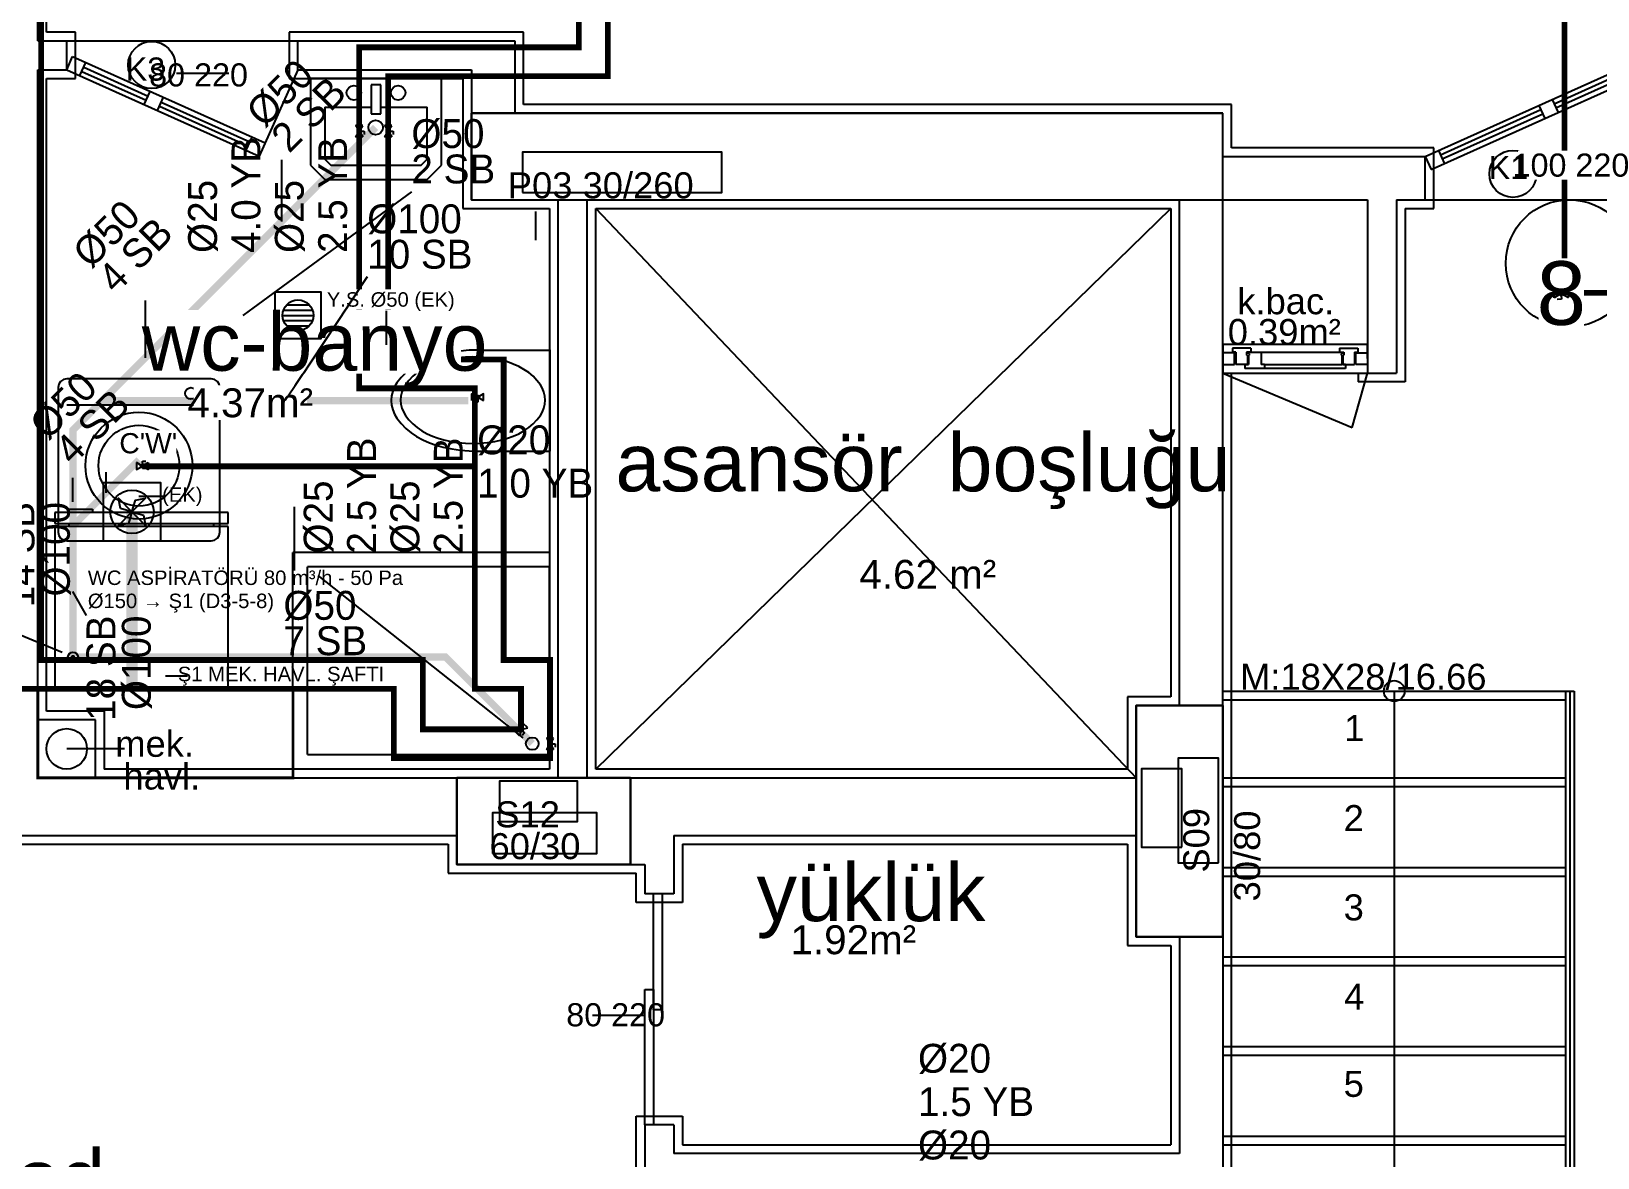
# Model space of a CAD drawing. Header units: centimetres. Extents: x -7420 to 31836, y -2 to 2802.
# Drawn here: x 13179 to 13720, y 1613 to 2003 of the extents above; entities that cross this region are included whole.
import ezdxf
from ezdxf.enums import TextEntityAlignment as Align

# ---------------------------------------------------------------- set-up
doc = ezdxf.new("R2010")
doc.units = ezdxf.units.CM
doc.linetypes.add('BASMA HATTI', pattern=[31, 25, -6])
doc.linetypes.add('PISSU HATTI', pattern=[26, 20, -6])
for name, color, linetype in [('ROTAS-CIHAZ', 135, 'CONTINUOUS'), ('ROTAS-HAVALANDIRMA', 30, 'CONTINUOUS'), ('ROTAS-HAVALANDIRMA-YAZI', 30, 'CONTINUOUS'), ('ROTAS-MIMARI', 8, 'CONTINUOUS'), ('ROTAS-MIMARI-KOLON', 8, 'CONTINUOUS'), ('ROTAS-MIMARI-YAZI', 8, 'CONTINUOUS'), ('ROTAS-PISSU-BORU-TAVANDAN', 6, 'PISSU HATTI'), ('ROTAS-PISSU-KOLONNO', 211, 'CONTINUOUS'), ('ROTAS-SEMBOL-KILAVUZ', 8, 'Continuous'), ('ROTAS-SICAKSU-BORU', 1, 'BASMA HATTI'), ('ROTAS-SOGUKSU-BORU', 5, 'CONTINUOUS'), ('ROTAS-TEFRIS', 15, 'CONTINUOUS'), ('ROTAS-VANA', 1, 'CONTINUOUS')]:
    doc.layers.add(name, color=color, linetype=linetype)
doc.styles.add('ROTAS', font='arial.ttf')

# ---------------------------------------------------------------- blocks, each defined once
blk = doc.blocks.new('ROTAS-PIS-SU-CAP-SB')
for tag, p in [('PSCP_001', (0.833, 1.29)), ('PS_001', (0.833, 0.066))]:
    blk.add_attdef(tag, p, '', height=1)
blk = doc.blocks.new('ROTAS-YER-SUZGECI-PLAN')
for p, q in [((-6.67, 0), (6.67, 0)), ((-6.27, 2.27), (6.27, 2.27)), ((-4.89, 4.53), (4.89, 4.53)), ((-6.27, -2.27), (6.27, -2.27)), ((-4.89, -4.53), (4.89, -4.53))]:
    blk.add_line(p, q)
blk.add_lwpolyline([(-10, -10), (10, -10), (10, 10), (-10, 10)], close=True)
blk.add_circle((0, 0), 6.67)
blk = doc.blocks.new('ROTAS-PIS-SU-KOLON')
h = blk.add_hatch(color=256)
h.dxf.hatch_style = 1
h.paths.add_polyline_path([(1.5, 0), (1.5, 0.4), (1.3, 0.8), (1.1, 1.1), (0.8, 1.3), (0.4, 1.5), (0, 1.5), (-0.4, 1.5), (-0.8, 1.3), (-1.1, 1.1), (-1.3, 0.8), (-1.5, 0.4), (-1.5, 0), (-1.5, -0.4), (-1.3, -0.8), (-1.1, -1.1), (-0.8, -1.3), (-0.4, -1.5), (0, -1.5), (0.4, -1.5), (0.8, -1.3), (1.1, -1.1), (1.3, -0.8), (1.5, -0.4)])
blk.add_circle((0, 0), 3.5)
blk = doc.blocks.new('ROTAS-TEMIZ-SU-CAP-MB')
for tag, p in [('SOCP_001', (0.833, 4.917)), ('SO_001', (0.833, 3.417)), ('SCCP_001', (0.833, 1.917)), ('SC_001', (0.833, 0.417))]:
    blk.add_attdef(tag, p, '', height=1)
blk = doc.blocks.new('ROTAS-KURESEL-VANA')
for p, q in [((0, 3.1), (0, 8)), ((0, 8), (5.4, 8))]:
    blk.add_line(p, q)
for points in [[(-9, 5.8), (-9, -5), (0, 0.4)], [(9, 5.8), (9, -5), (0, 0.4)]]:
    blk.add_lwpolyline(points, close=True)
blk.add_circle((0, 0.4), 2.71)
blk.add_attdef('CAP', text='', height=10).set_placement((-1.1, 0), align=Align.CENTER)
blk = doc.blocks.new('ROTAS-ASPIRATOR')
blk.add_lwpolyline([(-10, -10), (10, -10), (10, 10), (-10, 10)], close=True)
for points in [[(0, 0), (-4, 1.17), (-4.71, 4.71), (0, 0)], [(0, 0), (-1.17, -4), (-4.71, -4.71), (0, 0)], [(0, 0), (1.17, 4), (4.71, 4.71), (0, 0)], [(0, 0), (4, -1.17), (4.71, -4.71), (0, 0)]]:
    blk.add_lwpolyline(points)
blk.add_circle((0, 0), 7.5)

msp = doc.modelspace()

# ---------------------------------------------------------------- linework, layer by layer
at = {"layer": 'ROTAS-HAVALANDIRMA', "const_width": 4}
msp.add_lwpolyline([(13213.41, 1775.07), (13213.41, 1836.24)], dxfattribs=at)
at = {"layer": 'ROTAS-HAVALANDIRMA', "const_width": 1}
msp.add_lwpolyline([(13269.11, 1744.24), (13269.11, 1775.07), (13180.82, 1775.07), (13180.82, 1744.24), (13269.11, 1744.24)], close=True, dxfattribs=at)
at = {"layer": 'ROTAS-MIMARI'}
for p, q in [((13183.82, 2002.24), (13183.82, 2022.24)), ((13180.82, 1999.24), (13180.82, 2019.24)), ((13193.82, 2002.24), (13183.82, 2002.24)), ((13193.82, 1986.24), (13193.82, 2002.24)), ((13348.82, 2002.24), (13267.82, 2002.24)), ((13267.82, 2002.24), (13267.82, 1986.24)), ((13348.82, 1977.24), (13348.82, 2002.24)), ((13180.82, 1999.24), (13190.82, 1999.24)), ((13190.82, 1989.24), (13190.82, 1999.24)), ((13190.82, 1999.24), (13270.82, 1999.24)), ((13270.82, 1999.24), (13345.82, 1999.24)), ((13270.82, 1989.24), (13270.82, 1999.24)), ((13345.82, 1999.24), (13345.82, 1974.24)), ((13660.82, 1959.24), (13744.03, 1996.62)), ((13180.82, 1744.24), (13180.82, 1989.24)), ((13180.82, 1989.24), (13190.82, 1989.24)), ((13190.82, 1989.24), (13192.87, 1993.8)), ((13190.82, 1989.24), (13257.39, 1959.33)), ((13192.87, 1993.8), (13259.44, 1963.89)), ((13195.39, 1987.19), (13197.44, 1991.75)), ((13196.7, 1990.11), (13218.98, 1980.1)), ((13270.82, 1989.24), (13257.39, 1959.33)), ((13270.82, 1989.24), (13330.82, 1989.24)), ((13330.82, 1989.24), (13330.82, 1974.24)), ((13662.87, 1954.68), (13746.08, 1992.06)), ((13705.37, 1977.47), (13740.13, 1993.09)), ((13706.02, 1976.03), (13740.78, 1991.65)), ((13183.82, 1767.24), (13183.82, 1986.24)), ((13183.82, 1986.24), (13193.82, 1986.24)), ((13196.05, 1988.67), (13218.33, 1978.66)), ((13246.87, 1987.89), (13228.76, 1987.89)), ((13267.82, 1986.24), (13327.82, 1986.24)), ((13320.49, 1986.24), (13275.16, 1986.24)), ((13275.16, 1986.24), (13275.16, 1956.24)), ((13296.15, 1983.95), (13296.15, 1973.95)), ((13299.5, 1983.95), (13296.15, 1983.95)), ((13299.5, 1973.95), (13299.5, 1983.95)), ((13320.49, 1956.24), (13320.49, 1986.24)), ((13327.82, 1986.24), (13327.82, 1974.24)), ((13217.67, 1977.18), (13219.71, 1981.74)), ((13222.23, 1975.13), (13224.28, 1979.69)), ((13223.54, 1978.05), (13254.14, 1964.3)), ((13704.71, 1978.95), (13706.76, 1974.39)), ((13222.89, 1976.61), (13253.49, 1962.86)), ((13280.16, 1976.24), (13296.15, 1976.24)), ((13280.16, 1976.24), (13280.16, 1958.31)), ((13296.15, 1973.95), (13299.5, 1973.95)), ((13299.5, 1976.24), (13315.49, 1976.24)), ((13315.49, 1958.31), (13315.49, 1976.24)), ((13327.82, 1974.24), (13327.82, 1941.24)), ((13393.82, 1977.24), (13348.82, 1977.24)), ((13557.82, 1977.24), (13393.82, 1977.24)), ((13593.82, 1977.24), (13557.82, 1977.24)), ((13593.82, 1962.24), (13593.82, 1977.24)), ((13666.05, 1959.8), (13700.81, 1975.42)), ((13666.7, 1958.36), (13701.46, 1973.98)), ((13700.15, 1976.9), (13702.19, 1972.34)), ((13254.87, 1965.94), (13252.83, 1961.38)), ((13663.82, 1962.24), (13593.82, 1962.24)), ((13663.82, 1941.24), (13663.82, 1962.24)), ((13275.16, 1956.24), (13280.16, 1951.24)), ((13280.16, 1958.31), (13282.23, 1956.24)), ((13282.23, 1956.24), (13313.42, 1956.24)), ((13313.42, 1956.24), (13315.49, 1958.31)), ((13315.49, 1951.24), (13320.49, 1956.24)), ((13590.82, 1959.24), (13660.82, 1959.24)), ((13660.82, 1944.24), (13660.82, 1959.24)), ((13660.82, 1959.24), (13662.87, 1954.68)), ((13665.39, 1961.29), (13667.44, 1956.72)), ((13719.56, 1956.44), (13700.24, 1956.44)), ((13280.16, 1951.24), (13315.49, 1951.24)), ((13327.82, 1941.24), (13357.82, 1941.24)), ((13353.02, 1940.22), (13353.02, 1930.22)), ((13357.82, 1941.24), (13357.82, 1747.24)), ((13360.82, 1744.24), (13360.82, 1944.24)), ((13370.82, 1744.24), (13370.82, 1944.24)), ((13373.82, 1747.24), (13373.82, 1941.24)), ((13373.82, 1941.24), (13390.82, 1941.24)), ((13373.82, 1941.24), (13560.82, 1744.24)), ((13373.82, 1747.24), (13572.82, 1941.24)), ((13390.82, 1941.24), (13560.82, 1941.24)), ((13560.82, 1941.24), (13572.82, 1941.24)), ((13572.82, 1941.24), (13572.82, 1772.24)), ((13575.82, 1769.24), (13575.82, 1944.24)), ((13590.82, 1944.24), (13640.82, 1944.24)), ((13590.82, 1769.24), (13590.82, 1944.24)), ((13640.82, 1944.27), (13640.82, 1884.27)), ((13650.82, 1944.24), (13660.82, 1944.24)), ((13650.82, 1944.24), (13650.82, 1884.27)), ((13653.82, 1941.24), (13663.82, 1941.24)), ((13653.82, 1941.24), (13653.82, 1881.27)), ((13660.82, 1944.24), (13760.82, 1944.24)), ((13333.1, 1892.24), (13357.99, 1892.24)), ((13358.03, 1857.24), (13358.03, 1892.29)), ((13590.82, 1894.27), (13640.82, 1894.27)), ((13590.82, 1894.27), (13590.82, 1884.27)), ((13594.82, 1891.27), (13590.82, 1891.27)), ((13590.82, 1891.27), (13590.82, 1887.27)), ((13594.12, 1892.87), (13594.12, 1891.47)), ((13600.52, 1892.87), (13594.12, 1892.87)), ((13595.32, 1891.47), (13594.12, 1891.47)), ((13594.82, 1887.27), (13594.82, 1891.27)), ((13595.32, 1891.47), (13595.32, 1887.27)), ((13599.02, 1891.47), (13599.02, 1890.47)), ((13600.52, 1891.47), (13599.02, 1891.47)), ((13599.62, 1891.47), (13604.02, 1891.47)), ((13599.62, 1891.47), (13599.62, 1890.97)), ((13600.52, 1892.87), (13600.52, 1891.47)), ((13604.02, 1891.47), (13604.02, 1887.27)), ((13604.02, 1891.47), (13632.61, 1891.47)), ((13631.11, 1892.87), (13631.11, 1891.47)), ((13631.11, 1892.87), (13637.51, 1892.87)), ((13631.11, 1891.47), (13632.61, 1891.47)), ((13632.01, 1891.47), (13632.01, 1890.97)), ((13632.61, 1891.47), (13632.61, 1890.47)), ((13636.31, 1891.47), (13636.31, 1887.27)), ((13636.31, 1891.47), (13637.51, 1891.47)), ((13636.82, 1891.27), (13640.82, 1891.27)), ((13636.82, 1887.27), (13636.82, 1891.27)), ((13637.51, 1892.87), (13637.51, 1891.47)), ((13640.82, 1891.27), (13640.82, 1894.27)), ((13640.82, 1891.27), (13640.82, 1887.27)), ((13640.82, 1889.27), (13640.82, 1891.27)), ((13640.82, 1891.27), (13640.82, 1884.27)), ((13590.82, 1887.27), (13594.82, 1887.27)), ((13599.32, 1887.27), (13595.32, 1887.27)), ((13598.42, 1887.27), (13599.62, 1887.27)), ((13598.42, 1887.27), (13598.42, 1885.87)), ((13605.22, 1885.87), (13598.42, 1885.87)), ((13599.32, 1890.47), (13599.02, 1890.47)), ((13599.32, 1890.47), (13599.32, 1887.27)), ((13599.92, 1890.97), (13599.62, 1890.97)), ((13599.92, 1890.47), (13599.62, 1890.47)), ((13599.62, 1890.47), (13599.62, 1887.27)), ((13599.92, 1890.97), (13599.92, 1890.47)), ((13605.22, 1887.27), (13604.02, 1887.27)), ((13605.22, 1887.27), (13632.01, 1887.27)), ((13605.22, 1887.27), (13605.22, 1885.87)), ((13633.21, 1885.87), (13605.22, 1885.87)), ((13631.71, 1890.97), (13632.01, 1890.97)), ((13631.71, 1890.97), (13631.71, 1890.47)), ((13631.71, 1890.47), (13632.01, 1890.47)), ((13632.01, 1890.47), (13632.01, 1887.27)), ((13633.21, 1887.27), (13632.01, 1887.27)), ((13632.31, 1890.47), (13632.31, 1887.27)), ((13632.31, 1890.47), (13632.61, 1890.47)), ((13632.31, 1887.27), (13636.31, 1887.27)), ((13633.21, 1887.27), (13633.21, 1885.87)), ((13640.82, 1887.27), (13636.82, 1887.27)), ((13590.82, 1884.27), (13640.82, 1884.27)), ((13590.82, 1884.27), (13635.54, 1865.47)), ((13593.82, 1769.24), (13593.82, 1884.27)), ((13635.54, 1865.47), (13640.82, 1884.27)), ((13637.61, 1884.27), (13637.61, 1881.27)), ((13653.82, 1881.27), (13637.61, 1881.27)), ((13640.82, 1884.27), (13650.82, 1884.27)), ((13333.1, 1857.24), (13358.03, 1857.24)), ((13191.46, 1836.05), (13191.46, 1837.14)), ((13191.46, 1837.14), (13199.77, 1837.14)), ((13199.77, 1837.14), (13199.77, 1836.05)), ((13246.69, 1836.04), (13186.69, 1836.05)), ((13186.69, 1836.05), (13186.69, 1832.21)), ((13186.69, 1832.21), (13246.69, 1832.19)), ((13199.77, 1836.05), (13191.46, 1836.05)), ((13191.69, 1831.22), (13191.69, 1832.2)), ((13241.69, 1831.21), (13241.69, 1832.19)), ((13246.69, 1832.19), (13246.69, 1836.04)), ((13186.69, 1831.22), (13186.67, 1775.07)), ((13246.69, 1831.21), (13186.69, 1831.22)), ((13246.67, 1775.05), (13246.69, 1831.21)), ((13357.82, 1822.24), (13269.11, 1822.24)), ((13269.11, 1747.24), (13269.11, 1822.24)), ((13357.82, 1817.24), (13274.11, 1817.24)), ((13274.11, 1752.24), (13274.11, 1817.24)), ((13357.82, 1752.24), (13357.82, 1817.24)), ((13277.66, 1814.23), (13348.58, 1758.06)), ((13186.67, 1775.07), (13246.67, 1775.05)), ((13572.82, 1772.24), (13557.82, 1772.24)), ((13557.82, 1772.24), (13557.82, 1747.24)), ((13590.82, 1774.24), (13709.32, 1774.24)), ((13650.07, 1774.24), (13650.07, 1527.24)), ((13709.32, 1774.24), (13709.32, 1348.07)), ((13709.32, 1774.24), (13712.32, 1774.24)), ((13710.82, 1774.24), (13710.82, 1348.46)), ((13712.32, 1774.24), (13712.32, 1345.75)), ((13203.82, 1767.24), (13183.82, 1767.24)), ((13203.82, 1767.24), (13203.82, 1747.24)), ((13590.82, 1771.24), (13709.32, 1771.24)), ((13593.82, 1689.24), (13593.82, 1769.24)), ((13200.82, 1764.24), (13180.82, 1764.24)), ((13180.82, 1764.24), (13180.82, 1744.24)), ((13200.82, 1744.24), (13200.82, 1764.24)), ((13210.82, 1754.24), (13190.82, 1754.24)), ((13274.11, 1752.24), (13357.82, 1752.24)), ((13315.82, 1747.24), (13203.82, 1747.24)), ((13357.82, 1747.24), (13315.82, 1747.24)), ((13557.82, 1747.24), (13373.82, 1747.24)), ((13180.82, 1744.24), (13325.82, 1744.24)), ((13180.82, 1744.24), (13200.82, 1744.24)), ((13370.82, 1744.24), (13560.82, 1744.24)), ((13590.82, 1744.24), (13709.32, 1744.24)), ((13590.82, 1741.24), (13709.32, 1741.24)), ((12930.82, 1724.24), (13325.82, 1724.24)), ((13400.82, 1724.24), (13560.82, 1724.24)), ((13400.82, 1724.24), (13400.82, 1704.1)), ((12933.82, 1721.24), (13322.82, 1721.24)), ((13322.82, 1721.24), (13322.82, 1711.24)), ((13403.82, 1721.24), (13557.82, 1721.24)), ((13403.82, 1721.24), (13403.82, 1701.1)), ((13557.82, 1721.24), (13557.82, 1686.24)), ((13385.82, 1714.24), (13390.82, 1714.24)), ((13390.82, 1714.24), (13390.82, 1704.1)), ((13590.82, 1713.24), (13709.32, 1713.24)), ((13322.82, 1711.24), (13378.82, 1711.24)), ((13378.82, 1711.24), (13387.82, 1711.24)), ((13387.82, 1701.1), (13387.82, 1711.24)), ((13590.82, 1710.24), (13709.32, 1710.24)), ((13400.82, 1704.1), (13390.82, 1704.1)), ((13393.82, 1663.95), (13393.82, 1703.95)), ((13396.82, 1703.95), (13396.82, 1663.95)), ((13403.82, 1701.1), (13387.82, 1701.1)), ((13557.82, 1686.24), (13572.82, 1686.24)), ((13572.82, 1686.24), (13572.82, 1617.24)), ((13575.82, 1689.24), (13575.82, 1614.24)), ((13590.82, 1689.24), (13590.82, 1439.24)), ((13593.82, 1474.24), (13593.82, 1689.24)), ((13590.82, 1682.24), (13709.32, 1682.24)), ((13590.82, 1679.24), (13709.32, 1679.24)), ((13390.82, 1624.1), (13390.82, 1670.92)), ((13390.82, 1670.92), (13393.82, 1670.92)), ((13393.82, 1670.92), (13393.82, 1624.1)), ((13396.82, 1663.95), (13393.82, 1663.95)), ((13390.82, 1661.94), (13372.71, 1661.94)), ((13590.82, 1651.24), (13709.32, 1651.24)), ((13590.82, 1648.24), (13709.32, 1648.24)), ((13387.82, 1427.24), (13387.82, 1627.1)), ((13387.82, 1627.1), (13403.82, 1627.1)), ((13403.82, 1627.1), (13403.82, 1617.24)), ((13390.82, 1624.1), (13390.82, 1424.24)), ((13400.82, 1624.1), (13390.82, 1624.1)), ((13393.82, 1624.1), (13390.82, 1624.1)), ((13400.82, 1624.1), (13400.82, 1614.24)), ((13590.82, 1620.24), (13709.32, 1620.24)), ((13403.82, 1617.24), (13572.82, 1617.24)), ((13590.82, 1617.24), (13709.32, 1617.24)), ((13575.82, 1614.24), (13400.82, 1614.24))]:
    msp.add_line(p, q, dxfattribs=at)
for points in [[(13330.82, 1944.24), (13330.82, 1974.24)], [(13330.82, 1974.24), (13590.82, 1974.24)], [(13590.82, 1944.24), (13590.82, 1974.24)], [(13330.82, 1944.24), (13590.82, 1944.24)], [(13333.1, 1892.24), (13330.07, 1892.15), (13327.04, 1891.89), (13324.04, 1891.44), (13321.07, 1890.81)], [(13311.89, 1887.12), (13309.94, 1885.84), (13308.14, 1884.36), (13306.51, 1882.7), (13305.06, 1880.87)], [(13321.07, 1890.81), (13318.68, 1890.14), (13316.34, 1889.3), (13314.08, 1888.29), (13311.89, 1887.12)], [(13321.33, 1888.68), (13319.33, 1888.11), (13317.38, 1887.39), (13315.49, 1886.52), (13313.67, 1885.52)], [(13331.35, 1889.91), (13328.82, 1889.83), (13326.3, 1889.6), (13323.8, 1889.22), (13321.33, 1888.68)], [(13341.36, 1888.68), (13338.89, 1889.22), (13336.39, 1889.6), (13333.87, 1889.83), (13331.35, 1889.91)], [(13349.02, 1885.52), (13347.2, 1886.52), (13345.31, 1887.39), (13343.36, 1888.11), (13341.36, 1888.68)], [(13305.06, 1880.87), (13304.22, 1879.47), (13303.6, 1877.96), (13303.23, 1876.38), (13303.1, 1874.74)], [(13313.67, 1885.52), (13312.04, 1884.42), (13310.55, 1883.16), (13309.19, 1881.75), (13307.99, 1880.19)], [(13354.7, 1880.19), (13353.5, 1881.75), (13352.15, 1883.16), (13350.65, 1884.42), (13349.02, 1885.52)], [(13307.99, 1880.19), (13307.28, 1878.98), (13306.77, 1877.68), (13306.45, 1876.31), (13306.35, 1874.91)], [(13306.35, 1874.91), (13306.45, 1873.51), (13306.77, 1872.14), (13307.28, 1870.84), (13307.99, 1869.63)], [(13356.35, 1874.91), (13356.24, 1876.31), (13355.93, 1877.68), (13355.41, 1878.98), (13354.7, 1880.19)], [(13354.7, 1869.63), (13355.41, 1870.84), (13355.93, 1872.14), (13356.24, 1873.51), (13356.35, 1874.91)], [(13303.1, 1874.74), (13303.23, 1873.11), (13303.6, 1871.53), (13304.22, 1870.02), (13305.06, 1868.62)], [(13307.99, 1869.63), (13309.19, 1868.08), (13310.55, 1866.66), (13312.04, 1865.4), (13313.67, 1864.3)], [(13349.02, 1864.3), (13350.65, 1865.4), (13352.15, 1866.66), (13353.5, 1868.08), (13354.7, 1869.63)], [(13305.06, 1868.62), (13306.51, 1866.79), (13308.14, 1865.13), (13309.94, 1863.65), (13311.89, 1862.37)], [(13313.67, 1864.3), (13315.49, 1863.3), (13317.38, 1862.44), (13319.33, 1861.71), (13321.33, 1861.14)], [(13341.36, 1861.14), (13343.36, 1861.71), (13345.31, 1862.44), (13347.2, 1863.3), (13349.02, 1864.3)], [(13311.89, 1862.37), (13314.08, 1861.2), (13316.34, 1860.19), (13318.68, 1859.35), (13321.07, 1858.68)], [(13321.07, 1858.68), (13324.04, 1858.05), (13327.04, 1857.6), (13330.07, 1857.34), (13333.1, 1857.24)], [(13321.33, 1861.14), (13323.8, 1860.6), (13326.3, 1860.22), (13328.82, 1859.99), (13331.35, 1859.91)], [(13331.35, 1859.91), (13333.87, 1859.99), (13336.39, 1860.22), (13338.89, 1860.6), (13341.36, 1861.14)], [(13560.82, 1689.24), (13560.82, 1769.24)], [(13560.82, 1769.24), (13590.82, 1769.24)], [(13590.82, 1769.24), (13590.82, 1689.24)], [(13325.82, 1714.24), (13325.82, 1744.24)], [(13325.82, 1744.24), (13385.82, 1744.24)], [(13385.82, 1744.24), (13385.82, 1714.24)], [(13385.82, 1714.24), (13325.82, 1714.24)], [(13590.82, 1689.24), (13560.82, 1689.24)]]:
    msp.add_lwpolyline(points, dxfattribs=at)
for centre, radius in [((13220.23, 1990.87), 8.14), ((13290.16, 1981.24), 2.52), ((13305.49, 1981.24), 2.52), ((13297.7, 1969.28), 2.52), ((13691.15, 1953.18), 8.14), ((13710.67, 1922.24), 22), ((13650.07, 1774.24), 3.6), ((13190.82, 1754.24), 7), ((13351.87, 1756.04), 2.18)]:
    msp.add_circle(centre, radius, dxfattribs=at)
at = {"layer": 'ROTAS-MIMARI-KOLON'}
for points in [[(13590.82, 1974.24), (13330.82, 1974.24), (13330.82, 1944.24), (13590.82, 1944.24), (13590.82, 1974.24)], [(13348.5, 1946.75), (13417.47, 1946.75), (13417.47, 1960.72), (13348.5, 1960.72), (13348.5, 1946.75)], [(13590.82, 1769.24), (13560.82, 1769.24), (13560.82, 1689.24), (13590.82, 1689.24), (13590.82, 1769.24)], [(13589.3, 1714.86), (13589.3, 1750.98), (13575.33, 1750.98), (13575.33, 1714.86), (13589.3, 1714.86)], [(13576.64, 1720.27), (13576.64, 1747.3), (13562.68, 1747.3), (13562.68, 1720.27), (13576.64, 1720.27)], [(13385.82, 1744.24), (13325.82, 1744.24), (13325.82, 1714.24), (13385.82, 1714.24), (13385.82, 1744.24)], [(13340.52, 1729.11), (13367.55, 1729.11), (13367.55, 1743.07), (13340.52, 1743.07), (13340.52, 1729.11)], [(13338.12, 1718.09), (13374.24, 1718.09), (13374.24, 1732.06), (13338.12, 1732.06), (13338.12, 1718.09)]]:
    msp.add_lwpolyline(points, dxfattribs=at)
at = {"layer": 'ROTAS-PISSU-BORU-TAVANDAN', "const_width": 2.5}
for points in [[(13297.7, 1969.28), (13232.65, 1904.23)], [(13232.65, 1904.23), (13203.16, 1874.75)], [(13270.82, 1904.24), (13232.65, 1904.24)], [(13203.16, 1874.75), (13193, 1864.58), (13193, 1831.42)], [(13329.73, 1874.74), (13203.16, 1874.74)], [(13215.82, 1854.24), (13193, 1831.41)], [(13193, 1831.42), (13193, 1786)], [(13351.87, 1756.04), (13321.91, 1786), (13193, 1786)]]:
    msp.add_lwpolyline(points, dxfattribs=at)
at = {"layer": 'ROTAS-PISSU-KOLONNO'}
msp.add_line((13189.3, 1787.53), (13156.04, 1801.31), dxfattribs=at)
at = {"layer": 'ROTAS-SEMBOL-KILAVUZ'}
for p, q in [((13265.17, 1958.06), (13265.17, 1936.76)), ((13217.91, 1909.38), (13217.91, 1889.49)), ((13193, 1839.67), (13193, 1848)), ((13204.41, 1849.99), (13204.41, 1842.82)), ((13332.83, 1852), (13274.5, 1852)), ((13224.45, 1841.52), (13215.82, 1841.52)), ((13269.66, 1815.95), (13269.66, 1838.01)), ((13197.66, 1800.37), (13193, 1808.71)), ((13232.62, 1779.44), (13224.97, 1779.44))]:
    msp.add_line(p, q, dxfattribs=at)
at = {"layer": 'ROTAS-SICAKSU-BORU', "const_width": 2}
msp.add_lwpolyline([(13877, 2431), (13822, 2431), (13822, 2325), (13882, 2325), (13882, 2299), (13690, 2299), (13690, 2039), (13378, 2039), (13378, 1987), (13302, 1987), (13302, 1889), (13342, 1889), (13342, 1785), (13358, 1785), (13358, 1751), (13304, 1751), (13304, 1775), (13172, 1775), (13172, 1999), (13016, 1999), (13016, 2031), (12926, 2031), (12926, 2020)], dxfattribs=at)
at = {"layer": 'ROTAS-SOGUKSU-BORU', "const_width": 2}
for points in [[(13877, 2441), (13812, 2441), (13812, 2315), (13872, 2315), (13872, 2309), (13680, 2309), (13680, 2049), (13368, 2049), (13368, 1997), (13292, 1997), (13292, 1879), (13332, 1879), (13332, 1775), (13348, 1775), (13348, 1761), (13314, 1761), (13314, 1785), (13182, 1785), (13182, 2009), (13026, 2009), (13026, 2041), (12916, 2041), (12916, 2020)], [(13709, 1912), (13709, 2152), (13717, 2152), (13717, 2280), (13905, 2280), (13905, 2380)], [(13744.93, 1932), (13744.93, 1912), (13713, 1912), (13707.88, 1911.95)], [(13333, 1876), (13332, 1876)], [(13217, 1852), (13332, 1852)]]:
    msp.add_lwpolyline(points, dxfattribs=at)
at = {"layer": 'ROTAS-TEFRIS'}
msp.add_line((13190.82, 1873.24), (13240.82, 1873.24), dxfattribs=at)
msp.add_lwpolyline([(13240.82, 1826.24), (13241.97, 1826.46), (13242.95, 1827.11), (13243.6, 1828.09), (13243.82, 1829.24), (13243.82, 1879.24), (13243.6, 1880.38), (13242.95, 1881.36), (13241.97, 1882.01), (13240.82, 1882.24), (13190.82, 1882.24), (13189.68, 1882.01), (13188.7, 1881.36), (13188.05, 1880.38), (13187.82, 1879.24), (13187.82, 1829.24), (13188.05, 1828.09), (13188.7, 1827.11), (13189.68, 1826.46), (13190.82, 1826.24)], close=True, dxfattribs=at)
for centre, radius in [((13233.82, 1877.24), 2), ((13215.82, 1852.24), 18.48), ((13215.82, 1852.24), 14)]:
    msp.add_circle(centre, radius, dxfattribs=at)

# ---------------------------------------------------------------- block references
ref = msp.add_blockref('ROTAS-PIS-SU-CAP-SB', (13262.34, 1953.73), dxfattribs=dict(at, xscale=10, yscale=10, rotation=45))
ref.add_attrib('PSCP_001', 'Ø50', (13259.12, 1968.74), dxfattribs={"height": 10, "rotation": 45})
ref.add_attrib('PS_001', '2 SB', (13267.77, 1960.08), dxfattribs={"height": 10, "rotation": 45})
ref = msp.add_blockref('ROTAS-PIS-SU-CAP-SB', (13301.74, 1949.24), dxfattribs=dict(at, xscale=10, yscale=10))
ref.add_attrib('PSCP_001', 'Ø50', (13310.07, 1962.13), dxfattribs={"height": 10})
ref.add_attrib('PS_001', '2 SB', (13310.07, 1949.89), dxfattribs={"height": 10})
for p, xscale, yscale, rotation in [((13292, 1968), 0.22, 0.22, -90), ((13302, 1968), 0.22, 0.22, -90), ((13333, 1876), 0.22, 0.22, 180), ((13348, 1761), 0.21999999999999997, 0.21999999999999997, -135), ((13358, 1756), 0.22, 0.22, -90)]:
    msp.add_blockref('ROTAS-KURESEL-VANA', p, dxfattribs=dict(at, xscale=xscale, yscale=yscale, rotation=rotation))
ref = msp.add_blockref('ROTAS-TEMIZ-SU-CAP-MB', (13292, 1917.5), dxfattribs=dict(at, xscale=10, yscale=10, rotation=90))
ref.add_attrib('SCCP_001', 'Ø25', (13272.83, 1925.83), dxfattribs={"height": 10, "rotation": 90})
ref.add_attrib('SC_001', '2.5 YB', (13287.83, 1925.83), dxfattribs={"height": 10, "rotation": 90})
ref.add_attrib('SO_001', '4.0 YB', (13257.83, 1925.83), dxfattribs={"height": 10, "rotation": 90})
ref.add_attrib('SOCP_001', 'Ø25', (13242.83, 1925.83), dxfattribs={"height": 10, "rotation": 90})
ref = msp.add_blockref('ROTAS-PIS-SU-CAP-SB', (13202.35, 1905.05), dxfattribs=dict(at, xscale=10, yscale=10, rotation=45))
ref.add_attrib('PSCP_001', 'Ø50', (13199.12, 1920.06), dxfattribs={"height": 10, "rotation": 45})
ref.add_attrib('PS_001', '4 SB', (13207.78, 1911.4), dxfattribs={"height": 10, "rotation": 45})
ref = msp.add_blockref('ROTAS-PIS-SU-CAP-SB', (13286.44, 1919.74), dxfattribs=dict(at, xscale=10, yscale=10))
ref.add_attrib('PSCP_001', 'Ø100', (13294.78, 1932.64), dxfattribs={"height": 10})
ref.add_attrib('PS_001', '10 SB', (13294.78, 1920.4), dxfattribs={"height": 10})
ref = msp.add_blockref('ROTAS-TEMIZ-SU-CAP-MB', (13324.5, 1807), dxfattribs=dict(at, xscale=10, yscale=10))
ref.add_attrib('SO_001', '1.0 YB', (13332.83, 1841.17), dxfattribs={"height": 10})
ref.add_attrib('SOCP_001', 'Ø20', (13332.83, 1856.17), dxfattribs={"height": 10})
ref = msp.add_blockref('ROTAS-TEMIZ-SU-CAP-MB', (13332, 1813.5), dxfattribs=dict(at, xscale=10, yscale=10, rotation=90))
ref.add_attrib('SCCP_001', 'Ø25', (13312.83, 1821.83), dxfattribs={"height": 10, "rotation": 90})
ref.add_attrib('SC_001', '2.5 YB', (13327.83, 1821.83), dxfattribs={"height": 10, "rotation": 90})
ref.add_attrib('SO_001', '2.5 YB', (13297.83, 1821.83), dxfattribs={"height": 10, "rotation": 90})
ref.add_attrib('SOCP_001', 'Ø25', (13282.83, 1821.83), dxfattribs={"height": 10, "rotation": 90})
msp.add_blockref('ROTAS-ASPIRATOR', (13213.41, 1836.24), dxfattribs=at)
ref = msp.add_blockref('ROTAS-PIS-SU-CAP-SB', (13179, 1848), dxfattribs=dict(at, xscale=10, yscale=10, rotation=-90))
ref.add_attrib('PSCP_001', 'Ø100', dxfattribs={"height": 10, "rotation": 90}).set_placement((13191.9, 1839.67), align=Align.RIGHT)
ref.add_attrib('PS_001', '14 SB', dxfattribs={"height": 10, "rotation": 90}).set_placement((13179.66, 1839.67), align=Align.RIGHT)
ref = msp.add_blockref('ROTAS-PIS-SU-CAP-SB', (13257.45, 1786), dxfattribs=dict(at, xscale=10, yscale=10))
ref.add_attrib('PSCP_001', 'Ø50', (13265.79, 1798.9), dxfattribs={"height": 10})
ref.add_attrib('PS_001', '7 SB', (13265.79, 1786.66), dxfattribs={"height": 10})
ref = msp.add_blockref('ROTAS-PIS-SU-CAP-SB', (13207, 1808.71), dxfattribs=dict(at, xscale=10, yscale=10, rotation=-90))
ref.add_attrib('PSCP_001', 'Ø100', dxfattribs={"height": 10, "rotation": 90}).set_placement((13219.9, 1800.37), align=Align.RIGHT)
ref.add_attrib('PS_001', '18 SB', dxfattribs={"height": 10, "rotation": 90}).set_placement((13207.66, 1800.37), align=Align.RIGHT)
at = {"layer": 'ROTAS-TEFRIS', "xscale": 0.5, "yscale": 0.5}
msp.add_blockref('ROTAS-PIS-SU-KOLON', (13193, 1786), dxfattribs=at)
at = {"layer": 'ROTAS-TEFRIS'}
ref = msp.add_blockref('ROTAS-TEMIZ-SU-CAP-MB', (13477, 1593), dxfattribs=dict(at, xscale=10, yscale=10))
ref.add_attrib('SCCP_001', 'Ø20', (13485.33, 1612.17), dxfattribs={"height": 10})
ref.add_attrib('SC_001', '1.0 YB', (13485.33, 1597.17), dxfattribs={"height": 10})
ref.add_attrib('SO_001', '1.5 YB', (13485.33, 1627.17), dxfattribs={"height": 10})
ref.add_attrib('SOCP_001', 'Ø20', (13485.33, 1642.17), dxfattribs={"height": 10})

# ---------------------------------------------------------------- texts
at = {"layer": 'ROTAS-CIHAZ', "style": 'ROTAS'}
msp.add_text('(EK)', height=5, dxfattribs=at).set_placement((13230.82, 1842.24), align=Align.MIDDLE_CENTER)
at = {"layer": 'ROTAS-HAVALANDIRMA-YAZI', "style": 'ROTAS'}
for s, p in [('WC ASPİRATÖRÜ 80 m³/h - 50 Pa', (13198.13, 1810.95)), ('Ø150 → Ş1 (D3-5-8)', (13198.13, 1802.95))]:
    msp.add_text(s, height=5, dxfattribs=at).set_placement(p)
msp.add_text('Ş1 MEK. HAVL. ŞAFTI', height=5, dxfattribs=at).set_placement((13264.97, 1777.65), align=Align.CENTER)
at = {"layer": 'ROTAS-MIMARI-YAZI', "style": 'ROTAS'}
for s, height, p in [('K3', 8, (13218.06, 1989.47)), ('80 220', 8, (13236.43, 1987.44)), ('P03 30/260', 9, (13375.57, 1949.24)), ('k.bac.', 9, (13612.56, 1909.13)), ('0.39m²', 9, (13612.05, 1898.48)), ('asansör  boşluğu', 20, (13487.03, 1853.35)), ('4.62 m²', 10, (13488.72, 1814.63)), ('M:18X28/16.66', 9, (13639.37, 1779.18)), ('1', 9, (13636.23, 1761.44)), ('mek.', 9, (13221.25, 1755.99)), ('havl.', 9, (13223.73, 1744.68)), ('S12', 9, (13350.27, 1731.59)), ('2', 9, (13636.07, 1730.28)), ('60/30', 9, (13352.83, 1720.58)), ('yüklük', 20, (13469.08, 1704.63)), ('3', 9, (13636.07, 1699.39)), ('1.92m²', 10, (13462.95, 1688.19)), ('4', 9, (13636.23, 1668.52)), ('80 220', 8, (13380.73, 1662.23)), ('5', 9, (13636.07, 1638.33)), ('yatak od.', 20, (13155.23, 1605.59))]:
    msp.add_text(s, height=height, dxfattribs=at).set_placement(p, align=Align.MIDDLE_CENTER)
for s, p in [('S09', (13581.59, 1722.6)), ('30/80', (13599.19, 1717.19))]:
    msp.add_text(s, height=9, rotation=90, dxfattribs=at).set_placement(p, align=Align.MIDDLE_CENTER)

# ---------------------------------------------------------------- next in the draw order: wipeouts: each hides what was drawn before it
for points in [[(13729.58, 1951.23), (13692.86, 1951.23), (13692.86, 1961.23), (13729.58, 1961.23)], [(13715.7, 1899.95), (13700.06, 1899.95), (13700.06, 1923.95), (13715.7, 1923.95)], [(13327.21, 1884.09), (13226.01, 1884.09), (13226.01, 1906.09), (13327.21, 1906.09)], [(13273.92, 1867.99), (13234.72, 1867.99), (13234.72, 1879.99), (13273.92, 1879.99)], [(13228.72, 1855.5), (13209.36, 1855.5), (13209.36, 1864.5), (13228.72, 1864.5)]]:
    msp.add_wipeout(points)

# ---------------------------------------------------------------- next in the draw order: block references
at = {"layer": 'ROTAS-TEFRIS'}
ref = msp.add_blockref('ROTAS-PIS-SU-CAP-SB', (13187.44, 1845.65), dxfattribs=dict(at, xscale=10, yscale=10, rotation=44.99999999996344))
ref.add_attrib('PSCP_001', 'Ø50', (13184.21, 1860.66), dxfattribs={"height": 10, "rotation": 45})
ref.add_attrib('PS_001', '4 SB', (13192.87, 1852.01), dxfattribs={"height": 10, "rotation": 45})
at = {"layer": 'ROTAS-TEFRIS', "xscale": 0.22, "yscale": 0.22}
msp.add_blockref('ROTAS-KURESEL-VANA', (13217, 1852), dxfattribs=at)
at = {"layer": 'ROTAS-VANA', "xscale": 0.27, "yscale": 0.27, "rotation": -179.42996500868972}
msp.add_blockref('ROTAS-KURESEL-VANA', (13707.88, 1911.95), dxfattribs=at)

# ---------------------------------------------------------------- next in the draw order: texts
at = {"layer": 'ROTAS-CIHAZ', "style": 'ROTAS'}
msp.add_text("C'W'", height=7, dxfattribs=at).set_placement((13219.04, 1860), align=Align.MIDDLE_CENTER)
at = {"layer": 'ROTAS-MIMARI-YAZI', "style": 'ROTAS'}
for s, height, p in [('K1', 8, (13689.6, 1955.38)), ('100 220', 8, (13711.22, 1956.23)), ('8', 22, (13707.88, 1911.95)), ('4.37m²', 10, (13254.32, 1873.99))]:
    msp.add_text(s, height=height, dxfattribs=at).set_placement(p, align=Align.MIDDLE_CENTER)

# ---------------------------------------------------------------- next in the draw order: wipeouts: each hides what was drawn before it
msp.add_wipeout([(13322.12, 1906.24), (13279.82, 1906.24), (13279.82, 1913.24), (13322.12, 1913.24)])

# ---------------------------------------------------------------- next in the draw order: linework, layer by layer
at = {"layer": 'ROTAS-SEMBOL-KILAVUZ'}
for p, q in [((13310.07, 1947.04), (13251.74, 1904.24)), ((13294.78, 1917.55), (13266.44, 1874.74)), ((13301.32, 1905.81), (13301.32, 1894.02))]:
    msp.add_line(p, q, dxfattribs=at)

# ---------------------------------------------------------------- next in the draw order: block references
at = {"layer": 'ROTAS-TEFRIS', "xscale": 0.8, "yscale": 0.8}
msp.add_blockref('ROTAS-YER-SUZGECI-PLAN', (13270.82, 1904.24), dxfattribs=at)

# ---------------------------------------------------------------- next in the draw order: texts
at = {"layer": 'ROTAS-CIHAZ', "style": 'ROTAS'}
msp.add_text('Y.S. Ø50 (EK)', height=5, dxfattribs=at).set_placement((13280.82, 1907.24))
at = {"layer": 'ROTAS-MIMARI-YAZI', "style": 'ROTAS'}
msp.add_text('wc-banyo', height=20, dxfattribs=at).set_placement((13276.61, 1895.09), align=Align.MIDDLE_CENTER)

doc.saveas('drawing.dxf')
